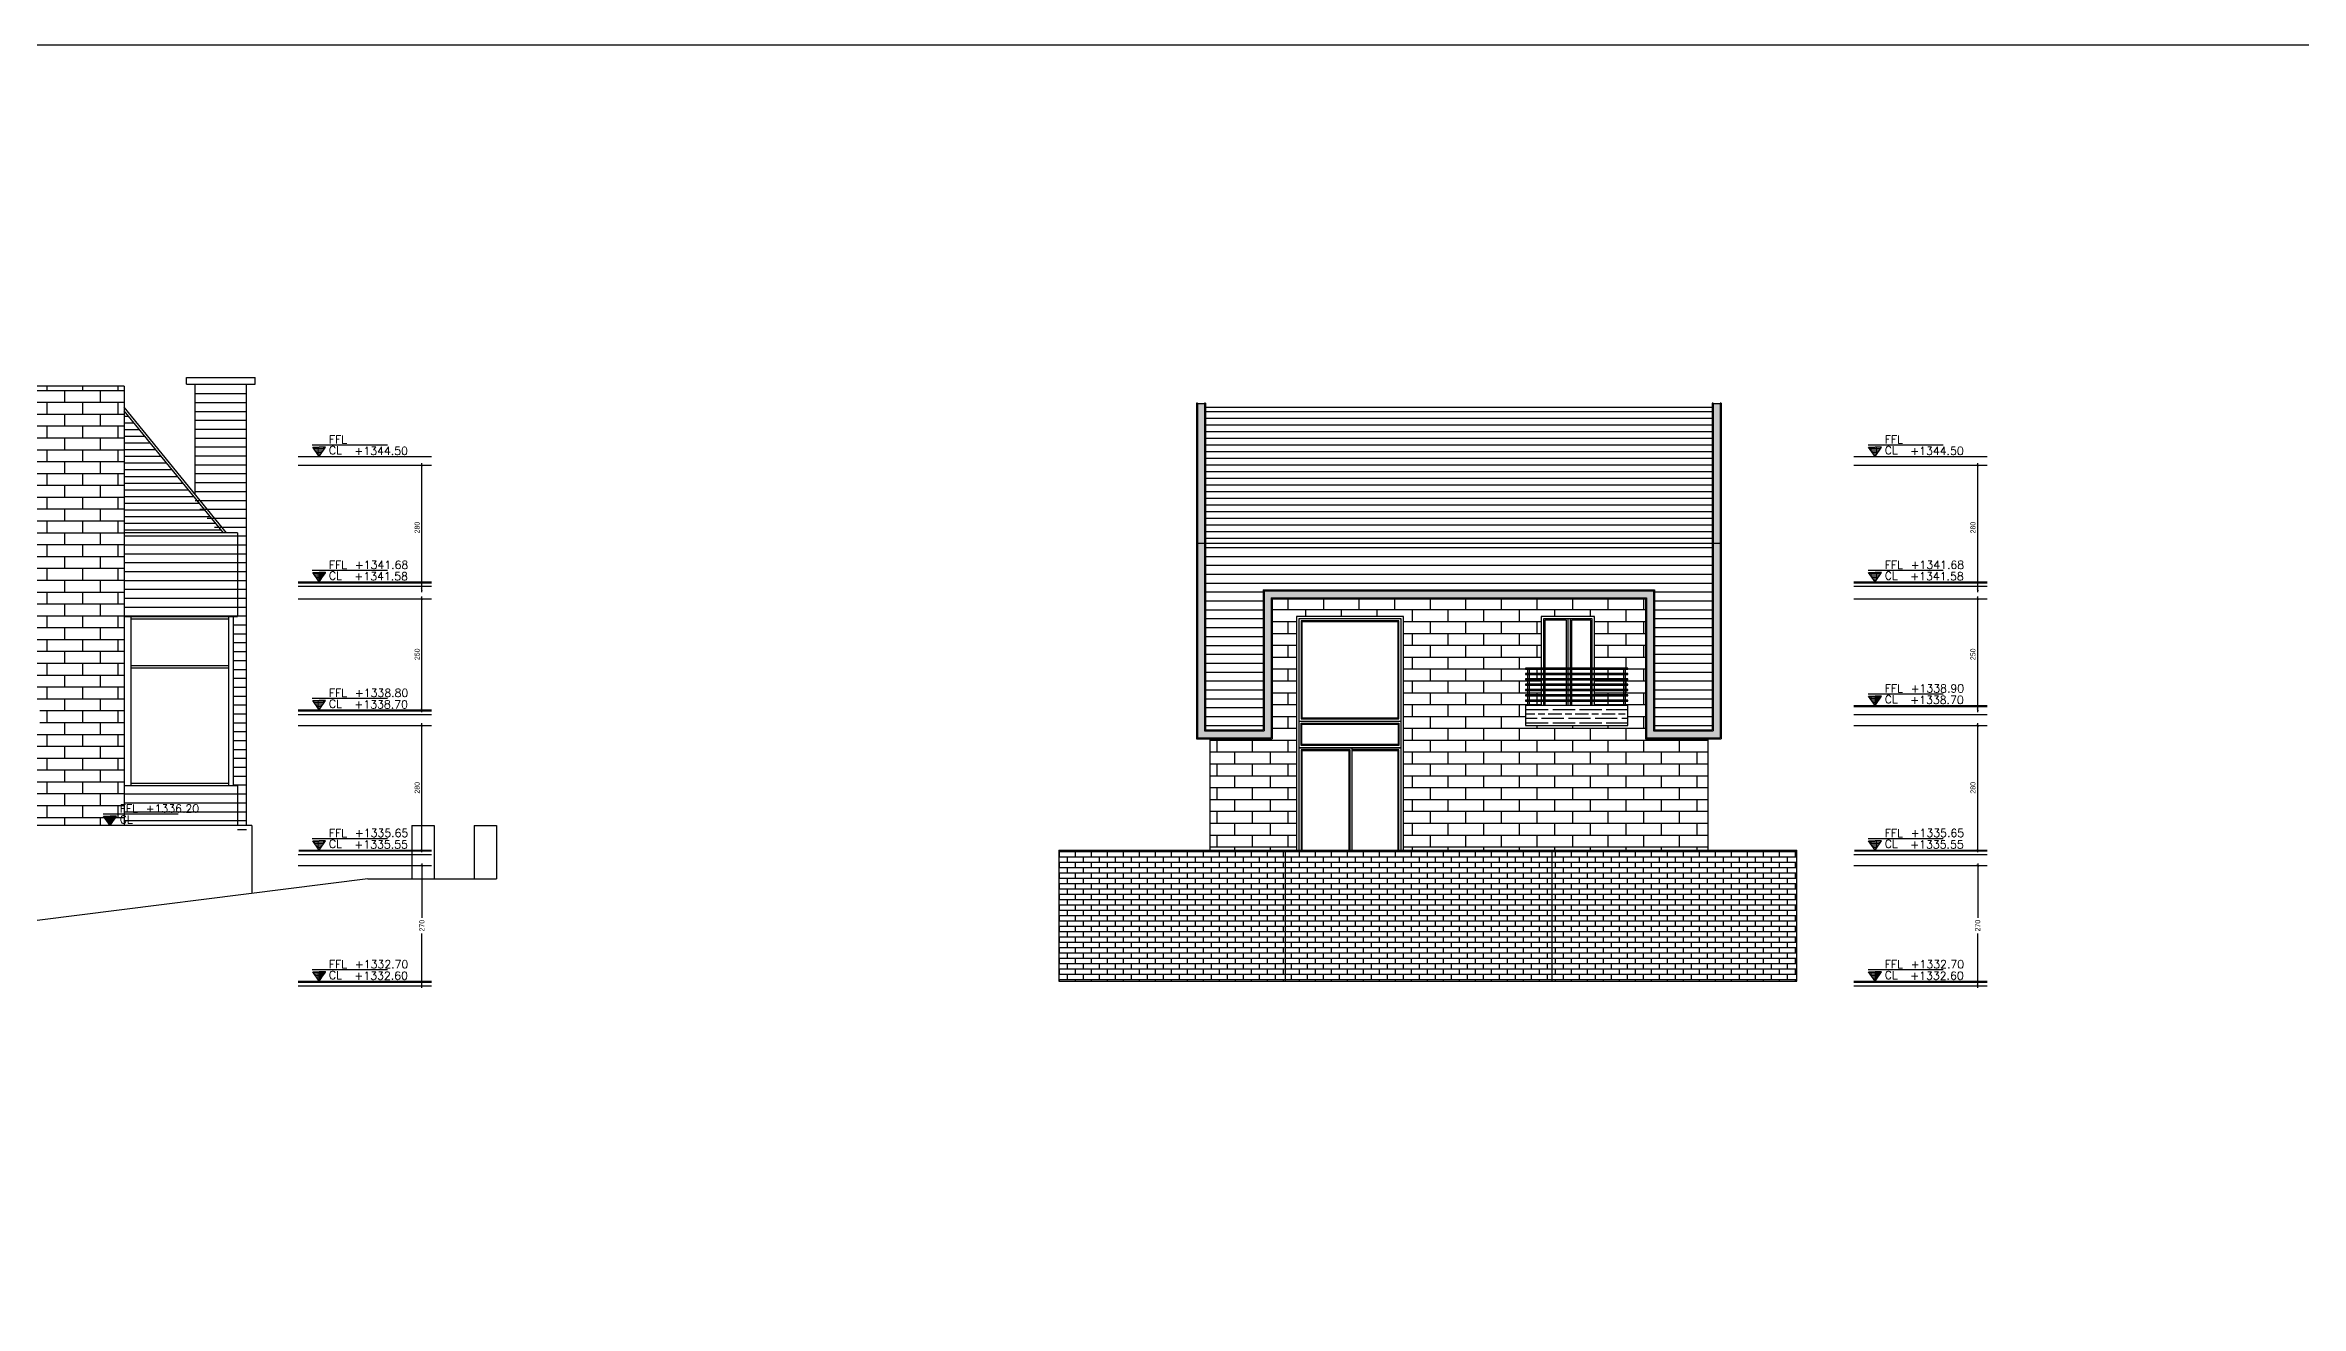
# Model space of a CAD drawing. Header units: centimetres. Extents: x 96271 to 179142, y 9855 to 112216.
# Drawn here: x 129987 to 135061, y 16393 to 19228 of the extents above; entities that cross this region are included whole.
import ezdxf

# ---------------------------------------------------------------- set-up
doc = ezdxf.new("R2010")
doc.units = ezdxf.units.CM
doc.header["$LTSCALE"] = 100
doc.header["$MEASUREMENT"] = 0
doc.header["$PDSIZE"] = 0.2
doc.layers.get('0').update_dxf_attribs({"linetype": 'CONTINUOUS'})
doc.layers.get('DEFPOINTS').update_dxf_attribs({"linetype": 'CONTINUOUS'})
for name, color, linetype in [('A-Dim', 2, 'CONTINUOUS'), ('A-Elev-Otln1', 44, 'CONTINUOUS'), ('A-Elev-Otln2', 43, 'CONTINUOUS'), ('A-Elev-Otln3', 42, 'CONTINUOUS'), ('A-Elev-Otln4', 41, 'CONTINUOUS'), ('A-Patt', 8, 'CONTINUOUS'), ('A-Sect-Mcut-Glass', 141, 'CONTINUOUS'), ('A-Sect-Mcut-Tiling', 51, 'CONTINUOUS'), ('A-Wall-Strctr', 6, 'CONTINUOUS'), ('HACTH', 8, 'CONTINUOUS')]:
    doc.layers.add(name, color=color, linetype=linetype)
doc.styles.add('ROMAND', font='romand.shx', dxfattribs={"height": 10})
doc.styles.get("Standard").update_dxf_attribs({"font": 'arial.ttf'})
doc.dimstyles.new('1-50', dxfattribs={"dimtxt": 11.25, "dimasz": 5, "dimexe": 5, "dimexo": 5, "dimgap": 5, "dimtad": 1, "dimdec": 1, "dimrnd": 0.5, "dimzin": 12, "dimdsep": 46, "dimtxsty": 'Standard', "dimblk": 'ARCHTICK', "dimcen": 0.09, "dimdle": 5, "dimadec": 0, "dimazin": 3, "dimtfac": 1, "dimtdec": 1, "dimtix": 1, "dimtofl": 0, "dimtmove": 1, "dimatfit": 3, "dimfxl": 5, "dimtolj": 1, "dimtzin": 0, "dimarcsym": 0})

# ---------------------------------------------------------------- blocks, each defined once
blk = doc.blocks.new('FFL-CL-SECTION')
at = {"ltscale": 111}
h = blk.add_hatch(dxfattribs=at)
h.set_pattern_fill('ACAD_ISO07W100', color=232, scale=2, style=0)
h.set_pattern_definition([(7e-15, (-164148.149, 25605.833), (0, 10), [1, -6])])
h.paths.add_polyline_path([(-1579, 487), (-1724, 487), (-1579, 278)])
h = blk.add_hatch(dxfattribs=at)
h.set_pattern_fill('ACAD_ISO07W100', color=232, scale=2, style=0)
h.set_pattern_definition([(180, (160989.661, 25605.833), (0, 10), [1, -6])])
h.paths.add_polyline_path([(-1579, 487), (-1435, 487), (-1579, 278)])
at = {"color": 7, "ltscale": 111}
for p, q in [((-44, 533), (-1735, 533)), ((-1579, 278), (-1724, 487)), ((-1724, 487), (-1579, 487)), ((-1579, 278), (-1435, 487)), ((-1435, 487), (-1579, 487))]:
    blk.add_line(p, q, dxfattribs=at)
at = {"color": 111, "ltscale": 111, "style": 'ROMAND'}
for s, p in [('FFL', (-1361, 570)), ('CL', (-1361, 327))]:
    blk.add_text(s, height=180, dxfattribs=at).set_placement(p)
for tag, p in [('FFL', (-778, 571)), ('CL', (-787, 313))]:
    blk.add_attdef(tag, p, '', height=180, dxfattribs=at)
blk = doc.blocks.new('_ArchTick')
at = {"color": 0, "linetype": 'ByBlock', "const_width": 0.15}
blk.add_lwpolyline([(-0.5, -0.5), (0.5, 0.5)], dxfattribs=at)
blk = doc.blocks.new('*D1014')
at = {"layer": 'A-Dim', "color": 0, "lineweight": -2, "transparency": 16777216}
blk.add_line((130834.4, 17412.8), (130834.4, 17702.8), dxfattribs=at)
at = {"layer": 'DEFPOINTS', "color": 0, "transparency": 16777216}
for p in [(130834.4, 17697.8), (130855.7, 17697.8), (130855.7, 17417.8)]:
    blk.add_point(p, dxfattribs=at)
at = {"layer": 'A-Dim', "color": 0, "lineweight": -2, "transparency": 16777216, "xscale": 5, "yscale": 5, "zscale": 5}
for p, rotation in [((130834.4, 17697.8), 90), ((130834.4, 17417.8), 270)]:
    blk.add_blockref('_ArchTick', p, dxfattribs=dict(at, rotation=rotation))
at = {"layer": 'A-Dim', "color": 0, "transparency": 16777216, "insert": (130823.7, 17557.8), "char_height": 11.25, "attachment_point": 5, "rotation": 90}
blk.add_mtext('\\A1;280', dxfattribs=at)
blk = doc.blocks.new('*D1015')
at = {"layer": 'A-Dim', "color": 0, "lineweight": -2, "transparency": 16777216}
for p, q in [((130834.4, 17387.8), (130834.4, 17265.3)), ((130834.4, 17107.8), (130834.4, 17230.3))]:
    blk.add_line(p, q, dxfattribs=at)
at = {"layer": 'DEFPOINTS', "color": 0, "transparency": 16777216}
for p in [(130834.4, 17382.8), (130855.7, 17382.8), (130855.7, 17112.8)]:
    blk.add_point(p, dxfattribs=at)
at = {"layer": 'A-Dim', "color": 0, "lineweight": -2, "transparency": 16777216, "xscale": 5, "yscale": 5, "zscale": 5}
for p, rotation in [((130834.4, 17382.8), 90), ((130834.4, 17112.8), 270)]:
    blk.add_blockref('_ArchTick', p, dxfattribs=dict(at, rotation=rotation))
at = {"layer": 'A-Dim', "color": 0, "transparency": 16777216, "insert": (130834.4, 17247.8), "char_height": 11.25, "attachment_point": 5, "rotation": 90}
blk.add_mtext('\\A1;270', dxfattribs=at)
blk = doc.blocks.new('*D1016')
at = {"layer": 'A-Dim', "color": 0, "lineweight": -2, "transparency": 16777216}
blk.add_line((130834.4, 17727.8), (130834.4, 17987.8), dxfattribs=at)
at = {"layer": 'DEFPOINTS', "color": 0, "transparency": 16777216}
for p in [(130834.4, 17982.8), (130855.7, 17982.8), (130855.7, 17732.8)]:
    blk.add_point(p, dxfattribs=at)
at = {"layer": 'A-Dim', "color": 0, "lineweight": -2, "transparency": 16777216, "xscale": 5, "yscale": 5, "zscale": 5}
for p, rotation in [((130834.4, 17982.8), 90), ((130834.4, 17732.8), 270)]:
    blk.add_blockref('_ArchTick', p, dxfattribs=dict(at, rotation=rotation))
at = {"layer": 'A-Dim', "color": 0, "transparency": 16777216, "insert": (130823.7, 17857.8), "char_height": 11.25, "attachment_point": 5, "rotation": 90}
blk.add_mtext('\\A1;250', dxfattribs=at)
blk = doc.blocks.new('*D1017')
at = {"layer": 'A-Dim', "color": 0, "lineweight": -2, "transparency": 16777216}
blk.add_line((130834.4, 17997.8), (130834.4, 18287.8), dxfattribs=at)
at = {"layer": 'DEFPOINTS', "color": 0, "transparency": 16777216}
for p in [(130834.4, 18282.8), (130855.7, 18282.8), (130855.7, 18002.8)]:
    blk.add_point(p, dxfattribs=at)
at = {"layer": 'A-Dim', "color": 0, "lineweight": -2, "transparency": 16777216, "xscale": 5, "yscale": 5, "zscale": 5}
for p, rotation in [((130834.4, 18282.8), 90), ((130834.4, 18002.8), 270)]:
    blk.add_blockref('_ArchTick', p, dxfattribs=dict(at, rotation=rotation))
at = {"layer": 'A-Dim', "color": 0, "transparency": 16777216, "insert": (130823.7, 18142.8), "char_height": 11.25, "attachment_point": 5, "rotation": 90}
blk.add_mtext('\\A1;280', dxfattribs=at)
blk = doc.blocks.new('*D1018')
at = {"layer": 'A-Dim', "color": 0, "lineweight": -2, "transparency": 16777216}
blk.add_line((134334.4, 17412.8), (134334.4, 17702.8), dxfattribs=at)
at = {"layer": 'DEFPOINTS', "color": 0, "transparency": 16777216}
for p in [(134334.4, 17697.8), (134355.7, 17697.8), (134355.7, 17417.8)]:
    blk.add_point(p, dxfattribs=at)
at = {"layer": 'A-Dim', "color": 0, "lineweight": -2, "transparency": 16777216, "xscale": 5, "yscale": 5, "zscale": 5}
for p, rotation in [((134334.4, 17697.8), 90), ((134334.4, 17417.8), 270)]:
    blk.add_blockref('_ArchTick', p, dxfattribs=dict(at, rotation=rotation))
at = {"layer": 'A-Dim', "color": 0, "transparency": 16777216, "insert": (134323.7, 17557.8), "char_height": 11.25, "attachment_point": 5, "rotation": 90}
blk.add_mtext('\\A1;280', dxfattribs=at)
blk = doc.blocks.new('*D1019')
at = {"layer": 'A-Dim', "color": 0, "lineweight": -2, "transparency": 16777216}
for p, q in [((134334.4, 17387.8), (134334.4, 17265.3)), ((134334.4, 17107.8), (134334.4, 17230.3))]:
    blk.add_line(p, q, dxfattribs=at)
at = {"layer": 'DEFPOINTS', "color": 0, "transparency": 16777216}
for p in [(134334.4, 17382.8), (134355.7, 17382.8), (134355.7, 17112.8)]:
    blk.add_point(p, dxfattribs=at)
at = {"layer": 'A-Dim', "color": 0, "lineweight": -2, "transparency": 16777216, "xscale": 5, "yscale": 5, "zscale": 5}
for p, rotation in [((134334.4, 17382.8), 90), ((134334.4, 17112.8), 270)]:
    blk.add_blockref('_ArchTick', p, dxfattribs=dict(at, rotation=rotation))
at = {"layer": 'A-Dim', "color": 0, "transparency": 16777216, "insert": (134334.4, 17247.8), "char_height": 11.25, "attachment_point": 5, "rotation": 90}
blk.add_mtext('\\A1;270', dxfattribs=at)
blk = doc.blocks.new('*D1020')
at = {"layer": 'A-Dim', "color": 0, "lineweight": -2, "transparency": 16777216}
blk.add_line((134334.4, 17727.8), (134334.4, 17987.8), dxfattribs=at)
at = {"layer": 'DEFPOINTS', "color": 0, "transparency": 16777216}
for p in [(134334.4, 17982.8), (134355.7, 17982.8), (134355.7, 17732.8)]:
    blk.add_point(p, dxfattribs=at)
at = {"layer": 'A-Dim', "color": 0, "lineweight": -2, "transparency": 16777216, "xscale": 5, "yscale": 5, "zscale": 5}
for p, rotation in [((134334.4, 17982.8), 90), ((134334.4, 17732.8), 270)]:
    blk.add_blockref('_ArchTick', p, dxfattribs=dict(at, rotation=rotation))
at = {"layer": 'A-Dim', "color": 0, "transparency": 16777216, "insert": (134323.7, 17857.8), "char_height": 11.25, "attachment_point": 5, "rotation": 90}
blk.add_mtext('\\A1;250', dxfattribs=at)
blk = doc.blocks.new('*D1021')
at = {"layer": 'A-Dim', "color": 0, "lineweight": -2, "transparency": 16777216}
blk.add_line((134334.4, 17997.8), (134334.4, 18287.8), dxfattribs=at)
at = {"layer": 'DEFPOINTS', "color": 0, "transparency": 16777216}
for p in [(134334.4, 18282.8), (134355.7, 18282.8), (134355.7, 18002.8)]:
    blk.add_point(p, dxfattribs=at)
at = {"layer": 'A-Dim', "color": 0, "lineweight": -2, "transparency": 16777216, "xscale": 5, "yscale": 5, "zscale": 5}
for p, rotation in [((134334.4, 18282.8), 90), ((134334.4, 18002.8), 270)]:
    blk.add_blockref('_ArchTick', p, dxfattribs=dict(at, rotation=rotation))
at = {"layer": 'A-Dim', "color": 0, "transparency": 16777216, "insert": (134323.7, 18142.8), "char_height": 11.25, "attachment_point": 5, "rotation": 90}
blk.add_mtext('\\A1;280', dxfattribs=at)

msp = doc.modelspace()

# ---------------------------------------------------------------- hatches: boundary and pattern name
at = {"layer": 'A-Patt'}
h = msp.add_hatch(dxfattribs=at)
h.set_pattern_fill('AR-BRSTD', color=256, scale=10)
h.set_pattern_definition([(0, (149711.36, 67124.047), (0, 26.67), []), (90, (149711.36, 67124.047), (-40, 26.67), [26.67, -26.67])])
h.paths.add_polyline_path([(129894.527, 17472.769), (130164.527, 17472.769), (130164.527, 18460.769), (129894.527, 18460.769), (129894.527, 17747.769), (129974.527, 17747.769), (129974.527, 17687.769), (129894.527, 17687.769)])
h = msp.add_hatch(dxfattribs=at)
h.set_pattern_fill('_U', color=256, scale=20, pattern_type=0)
h.set_pattern_definition([(0, (99711.36, 92044.047), (0, 20), [])])
h.paths.add_polyline_path([(130419.527, 17462.769), (130439.527, 17462.769), (130439.527, 18444.894), (130324.527, 18444.894), (130324.527, 18196.832), (130394.527, 18110.769), (130419.527, 18110.769), (130419.527, 17942.769), (130409.527, 17942.769), (130409.527, 17542.769), (130419.527, 17542.769)])
h = msp.add_hatch(dxfattribs=at)
h.set_pattern_fill('AR-SAND', color=256)
h.set_pattern_definition([(37.5, (149663.1543, 69378.0145), (-0.06299336, 1.92682377), [0, -1.52, 0, -1.7, 0, -1.625]), (7.5, (149663.1543, 69378.0145), (1.7697767, 2.82214607), [0, -0.82, 0, -1.37, 0, -0.525]), (327.5, (149661.9243, 69378.0145), (3.11414186, 0.005659054), [0, -0.5, 0, -1.8, 0, -2.35]), (317.5, (149661.9243, 69378.0145), (3.0061266, 0.87767556), [0, -0.25, 0, -1.18, 0, -1.35])])
h.paths.add_polyline_path([(133605.245, 18000.769), (132729.245, 18000.769), (132729.245, 17685.769), (132595.245, 17685.769), (132595.245, 18107.165), (132579.245, 18107.165), (132579.245, 17669.769), (132745.245, 17669.769), (132745.245, 17984.769), (133589.245, 17984.769), (133589.245, 17669.769), (133755.245, 17669.769), (133755.245, 18107.165), (133739.245, 18107.165), (133739.245, 17685.769), (133605.245, 17685.769)])
h.paths.add_polyline_path([(133755.245, 18420.769), (133739.245, 18420.769), (133739.245, 18107.165), (133755.245, 18107.165)])
h.paths.add_polyline_path([(132595.245, 18420.769), (132579.245, 18420.769), (132579.245, 18107.165), (132595.245, 18107.165)])
h = msp.add_hatch(dxfattribs=at)
h.set_pattern_fill('_U', color=256, scale=20, pattern_type=0)
h.set_pattern_definition([(0, (99711.36, 92064.047), (0, 20), [])])
h.paths.add_polyline_path([(130419.527, 18130.769), (130164.527, 18130.769), (130164.527, 17942.769), (130419.527, 17942.769)])
h.paths.add_polyline_path([(130164.527, 17482.769), (130419.527, 17482.769), (130419.527, 17562.769), (130164.527, 17562.769)])
h = msp.add_hatch(dxfattribs=at)
h.set_pattern_fill('_U', color=256, scale=20, pattern_type=0)
h.set_pattern_definition([(0, (149663.154, 69378.014), (0, 20), [])])
h.paths.add_polyline_path([(132727.245, 18002.769), (133607.245, 18002.769), (133607.245, 17687.769), (133737.245, 17687.769), (133737.245, 18107.165), (132597.245, 18107.165), (132597.245, 17687.769), (132727.245, 17687.769)])
h = msp.add_hatch(dxfattribs=at)
h.set_pattern_fill('AR-BRSTD', color=256, scale=10)
h.set_pattern_definition([(0, (149663.154, 69378.014), (0, 26.67), []), (90, (149663.154, 69378.014), (-40, 26.67), [26.67, -26.67])])
h.paths.add_polyline_path([(133587.245, 17982.769), (132747.245, 17982.769), (132747.245, 17667.769), (132607.245, 17667.769), (132607.245, 17417.769), (132802.245, 17417.769), (132802.245, 17942.765), (133042.245, 17942.765), (133042.245, 17417.769), (133727.245, 17417.769), (133727.245, 17667.769), (133587.245, 17667.769)])
h.paths.add_polyline_path([(133317.245, 17742.769), (133352.245, 17742.769), (133352.245, 17942.769), (133472.245, 17942.769), (133472.245, 17742.769), (133547.245, 17742.769), (133547.245, 17697.769), (133317.245, 17697.769)], flags=16)
h = msp.add_hatch(dxfattribs=at)
h.set_pattern_fill('GOST_WOOD', color=32, scale=5, angle=270)
h.set_pattern_definition([(0, (99598.393, 92104.047), (-7e-15, -30), [50, -10]), (0, (99588.393, 92094.047), (-7e-15, -30), [30, -7.5, 15, -7.5]), (0, (99573.393, 92084.047), (-7e-15, -30), [50, -10])])
h.paths.add_polyline_path([(133547.245, 17742.769), (133317.245, 17742.769), (133317.245, 17697.769), (133547.245, 17697.769)])
h = msp.add_hatch(dxfattribs=at)
h.set_pattern_fill('AR-BRSTD', color=256, scale=4.5)
h.set_pattern_definition([(0, (99598.393, 92064.047), (0, 12.0015), []), (90, (99598.393, 92064.047), (-18, 12.0015), [12.0015, -12.0015])])
h.paths.add_polyline_path([(133927.245, 17417.769), (133377.245, 17417.769), (133377.245, 17122.769), (133927.245, 17122.769)])
h.paths.add_polyline_path([(133377.245, 17417.769), (132777.245, 17417.769), (132777.245, 17122.769), (133377.245, 17122.769)])
h.paths.add_polyline_path([(132777.245, 17417.769), (132267.245, 17417.769), (132267.245, 17122.769), (132777.245, 17122.769)])
at = {"layer": 'HACTH'}
h = msp.add_hatch(dxfattribs=at)
h.set_pattern_fill('_USER', color=1, scale=15, pattern_type=0)
h.set_pattern_definition([(0, (149663.154, 69378.014), (0, 15), [])])
h.paths.add_polyline_path([(130164.527, 18405.356), (130164.527, 18130.769), (130388.097, 18130.769)])
h = msp.add_hatch(dxfattribs=at)
h.set_pattern_fill('_USER', color=1, scale=15, pattern_type=0)
h.set_pattern_definition([(0, (149598.393, 67124.047), (0, 15), [])])
h.paths.add_polyline_path([(133737.245, 18412.769), (132597.245, 18412.769), (132597.245, 18107.165), (133737.245, 18107.165)])

# ---------------------------------------------------------------- linework, layer by layer
for p, q in [((130451.834, 17472.769), (129813.709, 17472.769)), ((130451.834, 17472.769), (130451.834, 17320.119)), ((130811.834, 17472.769), (130811.834, 17352.769)), ((130811.834, 17472.769), (130861.826, 17472.769)), ((130861.826, 17472.769), (130861.826, 17352.769)), ((130861.834, 17472.769), (130861.834, 17352.769)), ((130951.829, 17472.769), (131001.833, 17472.769)), ((130951.833, 17472.769), (130951.833, 17352.769)), ((131001.833, 17472.769), (131001.833, 17352.769)), ((130712.383, 17352.769, -962.1), (129834.584, 17242.769, -1132.6)), ((130712.383, 17352.769, -1306.909), (131001.833, 17352.769))]:
    msp.add_line(p, q)
msp.add_lwpolyline([(127018.411, 9855.211), (156747.283, 9855.211), (156747.283, 19227.535), (127018.411, 19227.535)], close=True)
at = {"layer": 'A-Elev-Otln1'}
for p, q in [((130164.527, 18460.769), (129894.527, 18460.769)), ((130164.527, 18460.769), (130164.527, 17472.769)), ((132577.245, 18422.769), (132577.245, 17667.769)), ((132579.245, 18422.769), (132577.245, 18422.769)), ((132579.245, 18422.769), (132579.245, 17669.769)), ((132595.245, 18422.769), (132595.245, 17685.769)), ((132597.245, 18422.769), (132595.245, 18422.769)), ((132597.245, 18422.769), (132597.245, 17687.769)), ((133737.245, 18422.769), (133737.245, 17687.769)), ((133739.245, 18422.769), (133737.245, 18422.769)), ((133739.245, 18422.769), (133739.245, 17685.769)), ((133755.245, 18422.769), (133755.245, 17669.769)), ((133757.245, 18422.769), (133755.245, 18422.769)), ((133757.245, 18422.769), (133757.245, 17667.769)), ((132595.245, 18420.769), (132579.245, 18420.769)), ((133737.245, 18412.769), (132597.245, 18412.769)), ((133755.245, 18420.769), (133739.245, 18420.769)), ((132579.245, 18102.165), (132577.245, 18102.165)), ((132595.245, 18107.165), (132579.245, 18107.165)), ((132597.245, 18102.165), (132595.245, 18102.165)), ((133737.245, 18107.165), (132597.245, 18107.165)), ((133739.245, 18102.165), (133737.245, 18102.165)), ((133755.245, 18107.165), (133739.245, 18107.165)), ((133757.245, 18102.165), (133755.245, 18102.165)), ((132727.245, 18002.769), (133607.245, 18002.769)), ((132727.245, 18002.769), (132727.245, 17687.769)), ((132729.245, 18000.769), (133605.245, 18000.769)), ((132729.245, 18000.769), (132729.245, 17685.769)), ((132745.245, 17984.769), (133589.245, 17984.769)), ((132745.245, 17984.769), (132745.245, 17669.769)), ((132747.245, 17982.769), (133587.245, 17982.769)), ((132747.245, 17982.769), (132747.245, 17667.769)), ((133587.245, 17982.769), (133587.245, 17667.769)), ((133589.245, 17984.769), (133589.245, 17669.769)), ((133605.245, 18000.769), (133605.245, 17685.769)), ((133607.245, 18002.769), (133607.245, 17687.769)), ((133737.245, 17982.769), (133739.245, 17982.769)), ((133755.245, 17982.769), (133757.245, 17982.769)), ((132577.245, 17667.769), (132747.245, 17667.769)), ((132579.245, 17669.769), (132745.245, 17669.769)), ((132595.245, 17685.769), (132729.245, 17685.769)), ((132597.245, 17687.769), (132727.245, 17687.769)), ((132607.245, 17667.769), (132607.245, 17417.769)), ((132607.501, 17669.769), (132667.501, 17669.769)), ((133587.245, 17667.769), (133757.245, 17667.769)), ((133589.245, 17669.769), (133755.245, 17669.769)), ((133605.245, 17685.769), (133739.245, 17685.769)), ((133607.245, 17687.769), (133737.245, 17687.769)), ((133727.245, 17667.769), (133727.245, 17417.769)), ((132267.245, 17417.769), (133927.245, 17417.769)), ((132267.245, 17417.769), (132267.245, 17122.769)), ((132777.245, 17122.769), (132777.245, 17417.769)), ((133377.245, 17122.769), (133377.245, 17417.769)), ((133927.245, 17122.769), (133927.245, 17417.769)), ((132267.245, 17122.769), (133927.245, 17122.769))]:
    msp.add_line(p, q, dxfattribs=at)
at = {"layer": 'A-Elev-Otln2'}
for p, q in [((130304.527, 18464.894), (130304.527, 18479.894)), ((130304.527, 18479.894), (130459.527, 18479.894)), ((130459.527, 18464.894), (130459.527, 18479.894)), ((130304.527, 18464.894), (130459.527, 18464.894)), ((130324.527, 18216.832), (130324.527, 18464.894)), ((130439.527, 17472.769), (130439.527, 18464.894))]:
    msp.add_line(p, q, dxfattribs=at)
msp.add_lwpolyline([(133547.245, 17742.769), (133317.245, 17742.769), (133317.245, 17697.769), (133547.245, 17697.769)], close=True, dxfattribs=at)
at = {"layer": 'A-Elev-Otln3'}
for p, q in [((130419.527, 18130.769), (130164.527, 18130.769)), ((130419.527, 18130.769), (130419.527, 17942.769)), ((130164.527, 17942.769), (130419.527, 17942.769)), ((130164.527, 17562.769), (130419.527, 17562.769)), ((130419.527, 17562.769), (130419.527, 17472.769))]:
    msp.add_line(p, q, dxfattribs=at)
at = {"layer": 'A-Elev-Otln4'}
for p, q in [((130394.527, 18130.769), (130164.527, 18413.548)), ((130388.097, 18130.769), (130164.527, 18405.356)), ((130179.527, 17942.769), (130179.527, 17562.769)), ((130179.527, 17942.769), (130399.527, 17942.769)), ((130179.527, 17937.769), (130399.527, 17937.769)), ((130399.527, 17942.769), (130399.527, 17562.769)), ((130409.527, 17942.769), (130409.527, 17562.769)), ((133412.245, 17937.701), (133412.245, 17742.769)), ((133417.245, 17937.701), (133417.245, 17742.769)), ((130179.527, 17832.769), (130399.527, 17832.769)), ((130179.527, 17827.769), (130399.527, 17827.769)), ((133322.245, 17814.769), (133322.245, 17824.769)), ((133322.245, 17802.769), (133322.245, 17812.769)), ((133326.245, 17814.769), (133326.245, 17824.769)), ((133326.245, 17802.769), (133326.245, 17812.769)), ((133538.245, 17814.769), (133538.245, 17824.769)), ((133538.245, 17802.769), (133538.245, 17812.769)), ((133542.245, 17814.769), (133542.245, 17824.769)), ((133542.245, 17802.769), (133542.245, 17812.769)), ((133322.245, 17790.769), (133322.245, 17800.769)), ((133322.245, 17778.769), (133322.245, 17788.769)), ((133322.245, 17766.769), (133322.245, 17776.769)), ((133322.245, 17754.769), (133322.245, 17764.769)), ((133326.245, 17790.769), (133326.245, 17800.769)), ((133326.245, 17778.769), (133326.245, 17788.769)), ((133326.245, 17766.769), (133326.245, 17776.769)), ((133326.245, 17754.769), (133326.245, 17764.769)), ((133538.245, 17790.769), (133538.245, 17800.769)), ((133538.245, 17778.769), (133538.245, 17788.769)), ((133538.245, 17766.769), (133538.245, 17776.769)), ((133538.245, 17754.769), (133538.245, 17764.769)), ((133542.245, 17790.769), (133542.245, 17800.769)), ((133542.245, 17778.769), (133542.245, 17788.769)), ((133542.245, 17766.769), (133542.245, 17776.769)), ((133542.245, 17754.769), (133542.245, 17764.769)), ((133322.245, 17742.769), (133322.245, 17752.769)), ((133326.245, 17742.769), (133326.245, 17752.769)), ((133538.245, 17742.769), (133538.245, 17752.769)), ((133542.245, 17742.769), (133542.245, 17752.769)), ((130179.527, 17567.769), (130399.527, 17567.769))]:
    msp.add_line(p, q, dxfattribs=at)
for points in [[(132802.245, 17942.765), (132802.245, 17687.769)], [(133042.245, 17417.769), (133042.245, 17942.765), (132802.245, 17942.765), (132802.245, 17417.769)], [(133037.245, 17417.769), (133037.245, 17937.765), (132807.245, 17937.765), (132807.245, 17647.769)], [(133472.245, 17742.769), (133472.245, 17942.701), (133352.245, 17942.701), (133352.245, 17742.769)], [(133467.245, 17742.769), (133467.245, 17937.701), (133357.245, 17937.701), (133357.245, 17742.769)], [(133317.245, 17824.769), (133547.245, 17824.769), (133547.245, 17826.769), (133317.245, 17826.769), (133317.245, 17824.769)], [(133317.245, 17812.769), (133547.245, 17812.769), (133547.245, 17814.769), (133317.245, 17814.769), (133317.245, 17812.769)], [(133317.245, 17800.769), (133547.245, 17800.769), (133547.245, 17802.769), (133317.245, 17802.769), (133317.245, 17800.769)], [(133317.245, 17788.769), (133547.245, 17788.769), (133547.245, 17790.769), (133317.245, 17790.769), (133317.245, 17788.769)], [(133317.245, 17776.769), (133547.245, 17776.769), (133547.245, 17778.769), (133317.245, 17778.769), (133317.245, 17776.769)], [(133317.245, 17764.769), (133547.245, 17764.769), (133547.245, 17766.769), (133317.245, 17766.769), (133317.245, 17764.769)], [(133317.245, 17752.769), (133547.245, 17752.769), (133547.245, 17754.769), (133317.245, 17754.769), (133317.245, 17752.769)], [(132802.245, 17667.769), (132802.245, 17432.769)], [(132807.245, 17707.769), (133037.245, 17707.769)], [(132807.245, 17647.769), (132807.245, 17417.769)], [(133037.245, 17417.769), (133037.245, 17647.769), (132807.245, 17647.769), (132807.245, 17417.769)], [(132807.245, 17647.769), (132807.245, 17417.769)], [(132807.245, 17647.769), (133037.245, 17647.769)], [(132922.245, 17417.769), (132922.245, 17642.769), (132812.245, 17642.769), (132812.245, 17417.769)], [(132927.245, 17417.769), (132927.245, 17647.769)], [(133032.245, 17417.769), (133032.245, 17642.769), (132927.245, 17642.769)], [(133037.245, 17417.769), (133037.245, 17647.769)]]:
    msp.add_lwpolyline(points, dxfattribs=at)
for points in [[(133032.245, 17712.769), (133032.245, 17932.765), (132812.245, 17932.765), (132812.245, 17712.769)], [(132812.245, 17702.769), (133032.245, 17702.769), (133032.245, 17652.769), (132812.245, 17652.769)]]:
    msp.add_lwpolyline(points, close=True, dxfattribs=at)
at = {"layer": 'A-Sect-Mcut-Glass'}
for points in [[(133030.245, 17714.769), (133030.245, 17930.765), (132814.245, 17930.765), (132814.245, 17714.769)], [(132814.245, 17700.769), (133030.245, 17700.769), (133030.245, 17654.769), (132814.245, 17654.769)]]:
    msp.add_lwpolyline(points, close=True, dxfattribs=at)
for points in [[(133409.245, 17742.769), (133409.245, 17934.701), (133360.245, 17934.701), (133360.245, 17742.769)], [(133464.245, 17742.769), (133464.245, 17934.701), (133420.245, 17934.701), (133420.245, 17742.769)], [(132920.245, 17417.769), (132920.245, 17640.769), (132814.245, 17640.769), (132814.245, 17417.769)], [(133030.245, 17417.769), (133030.245, 17640.769), (132927.245, 17640.769)]]:
    msp.add_lwpolyline(points, dxfattribs=at)
at = {"layer": 'A-Sect-Mcut-Tiling'}
for p, q in [((130555.725, 18020.769), (130855.725, 18020.769)), ((130555.725, 18018.769), (130855.725, 18018.769)), ((134055.725, 18020.769), (134355.725, 18020.769)), ((134055.725, 18018.769), (134355.725, 18018.769)), ((130555.725, 17732.769), (130855.725, 17732.769)), ((130555.725, 17730.769), (130855.725, 17730.769)), ((134055.725, 17742.769), (134355.725, 17742.769)), ((134055.725, 17740.769), (134355.725, 17740.769)), ((130557.289, 17417.769), (130855.725, 17417.769)), ((130557.289, 17415.769), (130855.725, 17415.769)), ((134057.289, 17417.769), (134355.725, 17417.769)), ((134057.289, 17415.769), (134355.725, 17415.769)), ((130555.725, 17122.769), (130855.725, 17122.769)), ((130555.725, 17120.769), (130855.725, 17120.769)), ((134055.725, 17122.769), (134355.725, 17122.769)), ((134055.725, 17120.769), (134355.725, 17120.769))]:
    msp.add_line(p, q, dxfattribs=at)
at = {"layer": 'A-Wall-Strctr'}
for p, q in [((130555.725, 18302.769), (130855.725, 18302.769)), ((130555.725, 18282.769), (130855.725, 18282.769)), ((134055.725, 18302.769), (134355.725, 18302.769)), ((134055.725, 18282.769), (134355.725, 18282.769)), ((130555.725, 18010.769), (130855.725, 18010.769)), ((130555.725, 17982.769), (130855.725, 17982.769)), ((134055.725, 18010.769), (134355.725, 18010.769)), ((134055.725, 17982.769), (134355.725, 17982.769)), ((130555.725, 17722.769), (130855.725, 17722.769)), ((134055.725, 17722.769), (134355.725, 17722.769)), ((130555.725, 17697.769), (130855.725, 17697.769)), ((134055.725, 17697.769), (134355.725, 17697.769)), ((130555.725, 17407.769), (130855.725, 17407.769)), ((134055.725, 17407.769), (134355.725, 17407.769)), ((130555.725, 17382.769), (130855.725, 17382.769)), ((134055.725, 17382.769), (134355.725, 17382.769)), ((130555.725, 17112.769), (130855.725, 17112.769)), ((134055.725, 17112.769), (134355.725, 17112.769))]:
    msp.add_line(p, q, dxfattribs=at)

# ---------------------------------------------------------------- block references
ref = msp.add_blockref('FFL-CL-SECTION', (130761.258, 18274.99), dxfattribs=dict(xscale=0.1, yscale=0.1, zscale=0.1))
ref.add_attrib('CL', '+1344.50', (130682.605, 18306.272), dxfattribs={"color": 111, "ltscale": 111, "height": 18, "style": 'ROMAND'})
ref = msp.add_blockref('FFL-CL-SECTION', (134261.258, 18274.99), dxfattribs=dict(xscale=0.1, yscale=0.1, zscale=0.1))
ref.add_attrib('CL', '+1344.50', (134182.605, 18306.272), dxfattribs={"color": 111, "ltscale": 111, "height": 18, "style": 'ROMAND'})
at = {"xscale": 0.1, "yscale": 0.1, "zscale": 0.1}
for p, values in [((130761.258, 17992.99), {'FFL': '+1341.68', 'CL': '+1341.58'}), ((134261.258, 17992.99), {'FFL': '+1341.68', 'CL': '+1341.58'}), ((130761.258, 17704.99), {'FFL': '+1338.80', 'CL': '+1338.70'}), ((134261.258, 17714.99), {'FFL': '+1338.90', 'CL': '+1338.70'}), ((130761.258, 17389.99), {'FFL': '+1335.65', 'CL': '+1335.55'}), ((134261.258, 17389.99), {'FFL': '+1335.65', 'CL': '+1335.55'}), ((130761.258, 17094.99), {'FFL': '+1332.70', 'CL': '+1332.60'}), ((134261.258, 17094.99), {'FFL': '+1332.70', 'CL': '+1332.60'})]:
    msp.add_blockref('FFL-CL-SECTION', p, dxfattribs=at).add_auto_attribs(values)
ref = msp.add_blockref('FFL-CL-SECTION', (130290.696, 17444.99), dxfattribs=dict(xscale=0.1, yscale=0.1, zscale=0.1))
ref.add_attrib('FFL', '+1336.20', (130212.893, 17502.079), dxfattribs={"color": 111, "ltscale": 111, "height": 18, "style": 'ROMAND'})

# ---------------------------------------------------------------- dimensions: what is measured, and where the dimension line sits
at = {"layer": 'A-Dim'}
for p1, p2, override, picture, middle in [((130855.725, 18002.769), (130855.725, 18282.769), {"dimse1": 1, "dimse2": 1}, '*D1017', (130823.664, 18142.769)), ((134355.725, 18002.769), (134355.725, 18282.769), {"dimse1": 1, "dimse2": 1}, '*D1021', (134323.664, 18142.769)), ((130855.725, 17732.769), (130855.725, 17982.769), {"dimse1": 1, "dimse2": 1}, '*D1016', (130823.664, 17857.769)), ((134355.725, 17732.769), (134355.725, 17982.769), {"dimse1": 1, "dimse2": 1}, '*D1020', (134323.664, 17857.769)), ((130855.725, 17417.769), (130855.725, 17697.769), {"dimse1": 1, "dimse2": 1}, '*D1014', (130823.664, 17557.769)), ((134355.725, 17417.769), (134355.725, 17697.769), {"dimse1": 1, "dimse2": 1}, '*D1018', (134323.664, 17557.769)), ((130855.725, 17112.769), (130855.725, 17382.769), {"dimtad": 0, "dimse1": 1, "dimse2": 1}, '*D1015', (130834.408, 17247.769)), ((134355.725, 17112.769), (134355.725, 17382.769), {"dimtad": 0, "dimse1": 1, "dimse2": 1}, '*D1019', (134334.408, 17247.769))]:
    dim = msp.add_aligned_dim(p1=p1, p2=p2, distance=21.317, dimstyle='1-50', override=override, dxfattribs=at)
    dim.commit()
    dim.dimension.update_dxf_attribs({"geometry": picture, "text_midpoint": middle})

doc.saveas('drawing.dxf')
